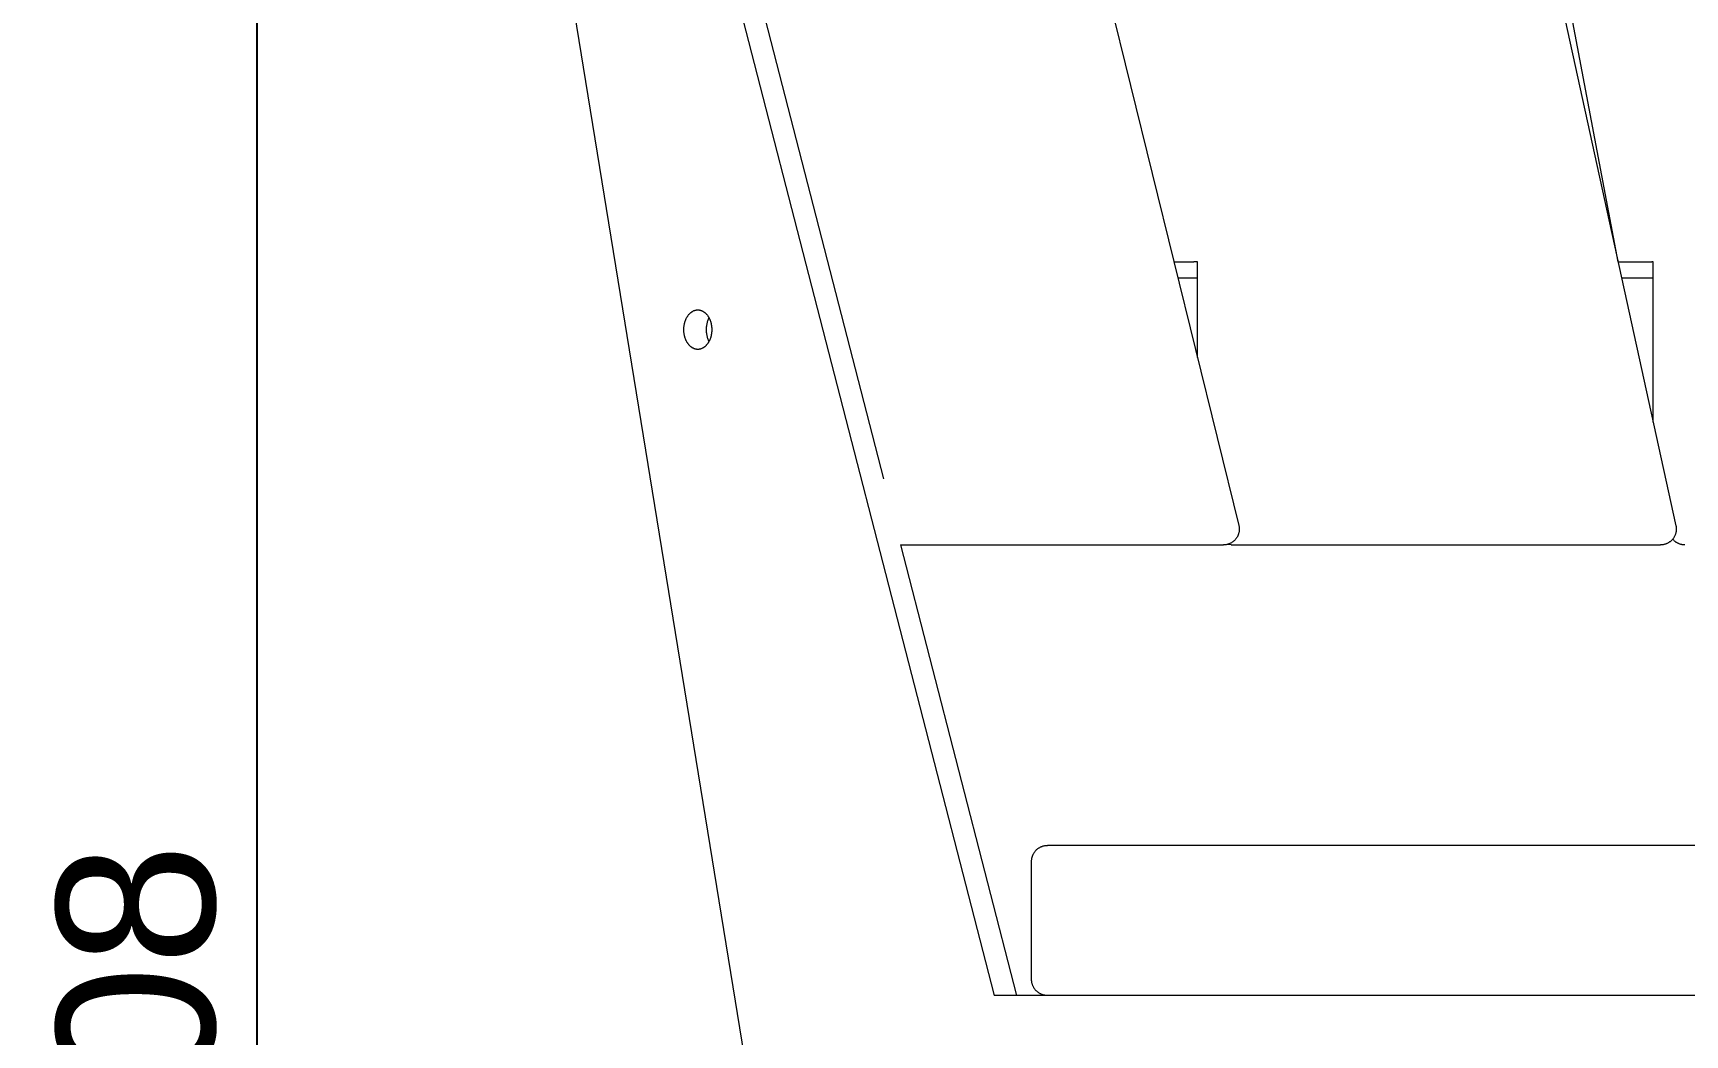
# Model space of a CAD drawing. Header units: millimetres. Extents: x -507 to 4570, y -12 to 3479.
# Drawn here: x -418 to 0.3, y 2971.8 to 3225.5 of the extents above; entities that cross this region are included whole.
import ezdxf

# ---------------------------------------------------------------- set-up
doc = ezdxf.new("R2010")
doc.units = ezdxf.units.MM
doc.layers.add('ZANO_R', color=7, linetype='Continuous', lineweight=0)
doc.layers.add('ZANO_W', color=1, linetype='Continuous', lineweight=0)
doc.styles.add('Arial', font='arial.ttf')
doc.styles.get("Standard").update_dxf_attribs({"font": 'ARIALUNI.TTF'})
doc.dimstyles.new('pl i ang', dxfattribs={"dimtxt": 50, "dimasz": 50, "dimexe": 1.25, "dimexo": 0.625, "dimgap": 10, "dimtad": 1, "dimtoh": 1, "dimtxsty": 'Standard', "dimcen": 2.5, "dimclrd": 1, "dimclre": 1, "dimclrt": 1, "dimadec": 0, "dimazin": 0, "dimtfac": 1, "dimtmove": 0, "dimatfit": 3, "dimfxl": 1, "dimarcsym": 1})

# ---------------------------------------------------------------- blocks, each defined once
blk = doc.blocks.new('*D394')
at = {"layer": 'ZANO_W', "color": 1, "lineweight": -2}
for p, q in [((-304.36, 3377.82), (-371.32, 3377.82)), ((-361.32, 3337.82), (-361.32, 2609.82)), ((-304.36, 2569.82), (-371.32, 2569.82))]:
    blk.add_line(p, q, dxfattribs=at)
at = {"layer": 'ZANO_W', "color": 1}
for points in [[(-354.65, 3337.82), (-367.99, 3337.82), (-361.32, 3377.82)], [(-367.99, 2609.82), (-354.65, 2609.82), (-361.32, 2569.82)]]:
    blk.add_solid(points, dxfattribs=at)
at = {"layer": 'ZANO_W', "color": 1, "insert": (-391.74, 2973.82), "char_height": 40, "attachment_point": 5, "rotation": 90, "style": 'Arial'}
blk.add_mtext('808', dxfattribs=at)

msp = doc.modelspace()

# ---------------------------------------------------------------- linework, layer by layer
at = {"layer": 'ZANO_R'}
for p, q in [((-174.62, 2577.82), (-304.03, 3372.93)), ((-275.86, 3375.19), (-174.62, 2981.82)), ((-270.21, 3375.19), (-202.64, 3112.64)), ((-180.2, 3374.78), (-112.7, 3100.87)), ((-61.98, 3374.68), (-2.03, 3100.77)), ((-16.61, 3167.59), (-40.38, 3293.21)), ((-129.14, 3167.59), (-124.07, 3167.59)), ((-123.16, 3167.59), (-124.07, 3167.59)), ((-123.16, 3143.34), (-123.16, 3167.59)), ((-16.66, 3167.59), (-8.13, 3167.59)), ((-7.78, 3167.59), (-8.13, 3167.59)), ((-7.78, 3127.03), (-7.78, 3167.59)), ((-128.16, 3163.59), (-123.16, 3163.59)), ((-15.78, 3163.59), (-7.78, 3163.59)), ((-252.42, 3153.58), (-252.36, 3153.68)), ((-252.36, 3153.68), (-252.3, 3153.78)), ((-252.3, 3153.78), (-252.24, 3153.87)), ((-252.24, 3153.87), (-252.18, 3153.97)), ((-252.18, 3153.97), (-252.11, 3154.06)), ((-252.11, 3154.06), (-252.04, 3154.15)), ((-252.04, 3154.15), (-251.98, 3154.23)), ((-251.98, 3154.23), (-251.91, 3154.31)), ((-251.91, 3154.31), (-251.83, 3154.39)), ((-251.83, 3154.39), (-251.76, 3154.47)), ((-251.76, 3154.47), (-251.69, 3154.54)), ((-251.69, 3154.54), (-251.61, 3154.62)), ((-251.61, 3154.62), (-251.54, 3154.68)), ((-251.54, 3154.68), (-251.46, 3154.75)), ((-251.46, 3154.75), (-251.38, 3154.81)), ((-251.38, 3154.81), (-251.3, 3154.87)), ((-251.3, 3154.87), (-251.22, 3154.93)), ((-251.22, 3154.93), (-251.14, 3154.98)), ((-251.14, 3154.98), (-251.06, 3155.03)), ((-251.06, 3155.03), (-250.98, 3155.08)), ((-250.98, 3155.08), (-250.9, 3155.12)), ((-250.9, 3155.12), (-250.81, 3155.17)), ((-250.81, 3155.17), (-250.73, 3155.2)), ((-250.73, 3155.2), (-250.65, 3155.24)), ((-250.65, 3155.24), (-250.57, 3155.27)), ((-250.57, 3155.27), (-250.48, 3155.3)), ((-250.48, 3155.3), (-250.4, 3155.32)), ((-250.4, 3155.32), (-250.32, 3155.35)), ((-250.32, 3155.35), (-250.24, 3155.37)), ((-250.24, 3155.37), (-250.16, 3155.39)), ((-250.16, 3155.39), (-250.08, 3155.4)), ((-250.08, 3155.4), (-249.99, 3155.41)), ((-249.99, 3155.41), (-249.91, 3155.42)), ((-249.91, 3155.42), (-249.83, 3155.43)), ((-249.83, 3155.43), (-249.76, 3155.43)), ((-249.76, 3155.43), (-249.68, 3155.43)), ((-249.68, 3155.43), (-249.6, 3155.43)), ((-249.6, 3155.43), (-249.52, 3155.43)), ((-249.52, 3155.43), (-249.44, 3155.42)), ((-249.44, 3155.42), (-249.36, 3155.41)), ((-249.36, 3155.41), (-249.28, 3155.4)), ((-249.28, 3155.4), (-249.2, 3155.39)), ((-249.2, 3155.39), (-249.12, 3155.37)), ((-249.12, 3155.37), (-249.03, 3155.35)), ((-249.03, 3155.35), (-248.95, 3155.32)), ((-248.95, 3155.32), (-248.87, 3155.3)), ((-248.87, 3155.3), (-248.79, 3155.27)), ((-248.79, 3155.27), (-248.7, 3155.24)), ((-248.7, 3155.24), (-248.62, 3155.2)), ((-248.62, 3155.2), (-248.54, 3155.17)), ((-248.54, 3155.17), (-248.46, 3155.12)), ((-248.46, 3155.12), (-248.38, 3155.08)), ((-248.38, 3155.08), (-248.29, 3155.03)), ((-248.29, 3155.03), (-248.21, 3154.98)), ((-248.21, 3154.98), (-248.13, 3154.93)), ((-248.13, 3154.93), (-248.05, 3154.87)), ((-248.05, 3154.87), (-247.97, 3154.81)), ((-247.97, 3154.81), (-247.9, 3154.75)), ((-247.9, 3154.75), (-247.82, 3154.68)), ((-247.82, 3154.68), (-247.74, 3154.62)), ((-247.74, 3154.62), (-247.67, 3154.54)), ((-247.67, 3154.54), (-247.59, 3154.47)), ((-247.59, 3154.47), (-247.52, 3154.39)), ((-247.52, 3154.39), (-247.45, 3154.31)), ((-247.45, 3154.31), (-247.38, 3154.23)), ((-247.38, 3154.23), (-247.31, 3154.15)), ((-247.31, 3154.15), (-247.24, 3154.06)), ((-247.24, 3154.06), (-247.18, 3153.97)), ((-247.18, 3153.97), (-247.11, 3153.87)), ((-247.11, 3153.87), (-247.05, 3153.78)), ((-247.05, 3153.78), (-246.99, 3153.68)), ((-246.99, 3153.68), (-246.93, 3153.58)), ((-253.21, 3150.65), (-253.2, 3150.88)), ((-253.21, 3150.43), (-253.21, 3150.65)), ((-253.21, 3150.21), (-253.21, 3150.43)), ((-253.2, 3149.98), (-253.21, 3150.21)), ((-253.2, 3150.88), (-253.18, 3151.11)), ((-253.18, 3149.75), (-253.2, 3149.98)), ((-253.18, 3151.11), (-253.15, 3151.34)), ((-253.15, 3149.52), (-253.18, 3149.75)), ((-253.15, 3151.34), (-253.12, 3151.57)), ((-253.12, 3149.29), (-253.15, 3149.52)), ((-253.12, 3151.57), (-253.1, 3151.69)), ((-253.1, 3151.69), (-253.08, 3151.81)), ((-253.08, 3151.81), (-253.05, 3151.92)), ((-253.05, 3151.92), (-253.02, 3152.04)), ((-253.02, 3152.04), (-253, 3152.16)), ((-253, 3152.16), (-252.96, 3152.27)), ((-252.96, 3152.27), (-252.93, 3152.39)), ((-252.93, 3152.39), (-252.9, 3152.5)), ((-252.9, 3152.5), (-252.86, 3152.62)), ((-252.86, 3152.62), (-252.82, 3152.73)), ((-252.82, 3152.73), (-252.78, 3152.84)), ((-252.78, 3152.84), (-252.73, 3152.95)), ((-252.73, 3152.95), (-252.68, 3153.06)), ((-252.68, 3153.06), (-252.64, 3153.17)), ((-252.64, 3153.17), (-252.59, 3153.27)), ((-252.59, 3153.27), (-252.53, 3153.38)), ((-252.53, 3153.38), (-252.48, 3153.48)), ((-252.48, 3153.48), (-252.42, 3153.58)), ((-247.55, 3150.65), (-247.56, 3150.43)), ((-247.56, 3150.43), (-247.55, 3150.21)), ((-247.54, 3150.88), (-247.55, 3150.65)), ((-247.55, 3150.21), (-247.54, 3149.99)), ((-247.53, 3151.1), (-247.54, 3150.88)), ((-247.54, 3149.99), (-247.53, 3149.77)), ((-247.5, 3151.32), (-247.53, 3151.1)), ((-247.53, 3149.77), (-247.5, 3149.54)), ((-247.47, 3151.54), (-247.5, 3151.32)), ((-247.5, 3149.54), (-247.47, 3149.32)), ((-247.43, 3151.76), (-247.47, 3151.54)), ((-247.38, 3151.97), (-247.43, 3151.76)), ((-247.33, 3152.19), (-247.38, 3151.97)), ((-247.27, 3152.4), (-247.33, 3152.19)), ((-247.2, 3152.61), (-247.27, 3152.4)), ((-247.12, 3152.82), (-247.2, 3152.61)), ((-247.04, 3153.03), (-247.12, 3152.82)), ((-246.95, 3153.23), (-247.04, 3153.03)), ((-246.85, 3153.43), (-246.95, 3153.23)), ((-246.93, 3153.58), (-246.88, 3153.48)), ((-246.88, 3153.48), (-246.82, 3153.38)), ((-246.82, 3153.38), (-246.77, 3153.27)), ((-246.77, 3153.27), (-246.72, 3153.17)), ((-246.72, 3153.17), (-246.67, 3153.06)), ((-246.67, 3153.06), (-246.62, 3152.95)), ((-246.62, 3152.95), (-246.58, 3152.84)), ((-246.58, 3152.84), (-246.54, 3152.73)), ((-246.54, 3152.73), (-246.5, 3152.62)), ((-246.5, 3152.62), (-246.46, 3152.5)), ((-246.46, 3152.5), (-246.42, 3152.39)), ((-246.42, 3152.39), (-246.39, 3152.27)), ((-246.39, 3152.27), (-246.36, 3152.16)), ((-246.36, 3152.16), (-246.33, 3152.04)), ((-246.33, 3152.04), (-246.3, 3151.92)), ((-246.3, 3151.92), (-246.28, 3151.81)), ((-246.28, 3151.81), (-246.26, 3151.69)), ((-246.26, 3151.69), (-246.24, 3151.57)), ((-246.24, 3151.57), (-246.2, 3151.34)), ((-246.2, 3149.52), (-246.24, 3149.29)), ((-246.2, 3151.34), (-246.17, 3151.11)), ((-246.17, 3149.75), (-246.2, 3149.52)), ((-246.17, 3151.11), (-246.16, 3150.88)), ((-246.16, 3149.98), (-246.17, 3149.75)), ((-246.16, 3150.88), (-246.15, 3150.65)), ((-246.15, 3150.21), (-246.16, 3149.98)), ((-246.15, 3150.65), (-246.14, 3150.43)), ((-246.14, 3150.43), (-246.15, 3150.21)), ((-253.1, 3149.17), (-253.12, 3149.29)), ((-253.08, 3149.06), (-253.1, 3149.17)), ((-253.05, 3148.94), (-253.08, 3149.06)), ((-253.02, 3148.82), (-253.05, 3148.94)), ((-253, 3148.71), (-253.02, 3148.82)), ((-252.96, 3148.59), (-253, 3148.71)), ((-252.93, 3148.48), (-252.96, 3148.59)), ((-252.9, 3148.36), (-252.93, 3148.48)), ((-252.86, 3148.25), (-252.9, 3148.36)), ((-252.82, 3148.13), (-252.86, 3148.25)), ((-252.78, 3148.02), (-252.82, 3148.13)), ((-252.73, 3147.91), (-252.78, 3148.02)), ((-252.68, 3147.8), (-252.73, 3147.91)), ((-252.64, 3147.7), (-252.68, 3147.8)), ((-252.59, 3147.59), (-252.64, 3147.7)), ((-252.53, 3147.48), (-252.59, 3147.59)), ((-252.48, 3147.38), (-252.53, 3147.48)), ((-252.42, 3147.28), (-252.48, 3147.38)), ((-252.36, 3147.18), (-252.42, 3147.28)), ((-252.3, 3147.08), (-252.36, 3147.18)), ((-252.24, 3146.99), (-252.3, 3147.08)), ((-252.18, 3146.9), (-252.24, 3146.99)), ((-252.11, 3146.81), (-252.18, 3146.9)), ((-252.04, 3146.72), (-252.11, 3146.81)), ((-251.98, 3146.63), (-252.04, 3146.72)), ((-251.91, 3146.55), (-251.98, 3146.63)), ((-251.83, 3146.47), (-251.91, 3146.55)), ((-251.76, 3146.39), (-251.83, 3146.47)), ((-251.69, 3146.32), (-251.76, 3146.39)), ((-251.61, 3146.25), (-251.69, 3146.32)), ((-251.54, 3146.18), (-251.61, 3146.25)), ((-251.46, 3146.11), (-251.54, 3146.18)), ((-251.38, 3146.05), (-251.46, 3146.11)), ((-251.3, 3145.99), (-251.38, 3146.05)), ((-251.22, 3145.93), (-251.3, 3145.99)), ((-251.14, 3145.88), (-251.22, 3145.93)), ((-251.06, 3145.83), (-251.14, 3145.88)), ((-250.98, 3145.78), (-251.06, 3145.83)), ((-250.9, 3145.74), (-250.98, 3145.78)), ((-250.81, 3145.7), (-250.9, 3145.74)), ((-250.73, 3145.66), (-250.81, 3145.7)), ((-250.65, 3145.62), (-250.73, 3145.66)), ((-250.57, 3145.59), (-250.65, 3145.62)), ((-250.48, 3145.56), (-250.57, 3145.59)), ((-250.4, 3145.54), (-250.48, 3145.56)), ((-250.32, 3145.51), (-250.4, 3145.54)), ((-250.24, 3145.49), (-250.32, 3145.51)), ((-250.16, 3145.48), (-250.24, 3145.49)), ((-250.08, 3145.46), (-250.16, 3145.48)), ((-249.99, 3145.45), (-250.08, 3145.46)), ((-249.91, 3145.44), (-249.99, 3145.45)), ((-249.83, 3145.44), (-249.91, 3145.44)), ((-249.76, 3145.43), (-249.83, 3145.44)), ((-249.68, 3145.43), (-249.76, 3145.43)), ((-249.6, 3145.43), (-249.68, 3145.43)), ((-249.52, 3145.44), (-249.6, 3145.43)), ((-249.44, 3145.44), (-249.52, 3145.44)), ((-249.36, 3145.45), (-249.44, 3145.44)), ((-249.28, 3145.46), (-249.36, 3145.45)), ((-249.2, 3145.48), (-249.28, 3145.46)), ((-249.12, 3145.49), (-249.2, 3145.48)), ((-249.03, 3145.51), (-249.12, 3145.49)), ((-248.95, 3145.54), (-249.03, 3145.51)), ((-248.87, 3145.56), (-248.95, 3145.54)), ((-248.79, 3145.59), (-248.87, 3145.56)), ((-248.7, 3145.62), (-248.79, 3145.59)), ((-248.62, 3145.66), (-248.7, 3145.62)), ((-248.54, 3145.7), (-248.62, 3145.66)), ((-248.46, 3145.74), (-248.54, 3145.7)), ((-248.38, 3145.78), (-248.46, 3145.74)), ((-248.29, 3145.83), (-248.38, 3145.78)), ((-248.21, 3145.88), (-248.29, 3145.83)), ((-248.13, 3145.93), (-248.21, 3145.88)), ((-248.05, 3145.99), (-248.13, 3145.93)), ((-247.97, 3146.05), (-248.05, 3145.99)), ((-247.9, 3146.11), (-247.97, 3146.05)), ((-247.82, 3146.18), (-247.9, 3146.11)), ((-247.74, 3146.25), (-247.82, 3146.18)), ((-247.67, 3146.32), (-247.74, 3146.25)), ((-247.59, 3146.39), (-247.67, 3146.32)), ((-247.52, 3146.47), (-247.59, 3146.39)), ((-247.45, 3146.55), (-247.52, 3146.47)), ((-247.47, 3149.32), (-247.43, 3149.11)), ((-247.38, 3146.63), (-247.45, 3146.55)), ((-247.43, 3149.11), (-247.38, 3148.89)), ((-247.38, 3148.89), (-247.33, 3148.67)), ((-247.31, 3146.72), (-247.38, 3146.63)), ((-247.33, 3148.67), (-247.27, 3148.46)), ((-247.24, 3146.81), (-247.31, 3146.72)), ((-247.27, 3148.46), (-247.2, 3148.25)), ((-247.18, 3146.9), (-247.24, 3146.81)), ((-247.2, 3148.25), (-247.12, 3148.04)), ((-247.11, 3146.99), (-247.18, 3146.9)), ((-247.12, 3148.04), (-247.04, 3147.83)), ((-247.05, 3147.08), (-247.11, 3146.99)), ((-246.99, 3147.18), (-247.05, 3147.08)), ((-247.04, 3147.83), (-246.95, 3147.63)), ((-246.93, 3147.28), (-246.99, 3147.18)), ((-246.95, 3147.63), (-246.85, 3147.43)), ((-246.88, 3147.38), (-246.93, 3147.28)), ((-246.82, 3147.48), (-246.88, 3147.38)), ((-246.77, 3147.59), (-246.82, 3147.48)), ((-246.72, 3147.7), (-246.77, 3147.59)), ((-246.67, 3147.8), (-246.72, 3147.7)), ((-246.62, 3147.91), (-246.67, 3147.8)), ((-246.58, 3148.02), (-246.62, 3147.91)), ((-246.54, 3148.13), (-246.58, 3148.02)), ((-246.5, 3148.25), (-246.54, 3148.13)), ((-246.46, 3148.36), (-246.5, 3148.25)), ((-246.42, 3148.48), (-246.46, 3148.36)), ((-246.39, 3148.59), (-246.42, 3148.48)), ((-246.36, 3148.71), (-246.39, 3148.59)), ((-246.33, 3148.82), (-246.36, 3148.71)), ((-246.3, 3148.94), (-246.33, 3148.82)), ((-246.28, 3149.06), (-246.3, 3148.94)), ((-246.26, 3149.17), (-246.28, 3149.06)), ((-246.24, 3149.29), (-246.26, 3149.17)), ((-112.7, 3100.87), (-112.67, 3100.74)), ((-112.67, 3100.74), (-112.64, 3100.6)), ((-112.64, 3100.6), (-112.62, 3100.46)), ((-112.62, 3099.35), (-112.64, 3099.21)), ((-112.62, 3100.46), (-112.6, 3100.33)), ((-112.61, 3099.49), (-112.62, 3099.35)), ((-112.59, 3099.63), (-112.61, 3099.49)), ((-112.6, 3100.33), (-112.59, 3100.19)), ((-112.59, 3100.19), (-112.58, 3100.05)), ((-112.58, 3099.91), (-112.59, 3099.77)), ((-112.59, 3099.77), (-112.59, 3099.63)), ((-112.58, 3100.05), (-112.58, 3099.91)), ((-2.03, 3100.77), (-2, 3100.64)), ((-1.99, 3099.27), (-2.01, 3099.14)), ((-2, 3100.64), (-1.98, 3100.5)), ((-1.97, 3099.41), (-1.99, 3099.27)), ((-1.98, 3100.5), (-1.96, 3100.37)), ((-1.95, 3099.54), (-1.97, 3099.41)), ((-1.96, 3100.37), (-1.95, 3100.23)), ((-1.95, 3100.23), (-1.94, 3100.09)), ((-1.94, 3099.68), (-1.95, 3099.54)), ((-1.94, 3100.09), (-1.94, 3099.95)), ((-1.94, 3099.95), (-1.94, 3099.82)), ((-1.94, 3099.82), (-1.94, 3099.68)), ((-198.33, 3095.92), (-116.58, 3095.92)), ((-198.33, 3095.92), (-168.97, 2981.82)), ((-116.44, 3095.92), (-116.58, 3095.92)), ((-116.3, 3095.93), (-116.44, 3095.92)), ((-116.16, 3095.94), (-116.3, 3095.93)), ((-116.03, 3095.96), (-116.16, 3095.94)), ((-115.89, 3095.98), (-116.03, 3095.96)), ((-115.75, 3096), (-115.89, 3095.98)), ((-115.62, 3096.04), (-115.75, 3096)), ((-115.48, 3096.07), (-115.62, 3096.04)), ((-114.62, 3095.92), (-115.6, 3096.04)), ((-115.35, 3096.11), (-115.48, 3096.07)), ((-115.22, 3096.16), (-115.35, 3096.11)), ((-115.09, 3096.21), (-115.22, 3096.16)), ((-114.96, 3096.26), (-115.09, 3096.21)), ((-114.83, 3096.32), (-114.96, 3096.26)), ((-114.71, 3096.38), (-114.83, 3096.32)), ((-114.59, 3096.45), (-114.71, 3096.38)), ((-114.62, 3095.92), (-95.42, 3095.92)), ((-114.47, 3096.52), (-114.59, 3096.45)), ((-114.35, 3096.6), (-114.47, 3096.52)), ((-114.23, 3096.68), (-114.35, 3096.6)), ((-114.12, 3096.76), (-114.23, 3096.68)), ((-114.01, 3096.85), (-114.12, 3096.76)), ((-113.91, 3096.94), (-114.01, 3096.85)), ((-113.81, 3097.04), (-113.91, 3096.94)), ((-113.71, 3097.13), (-113.81, 3097.04)), ((-113.61, 3097.24), (-113.71, 3097.13)), ((-113.52, 3097.34), (-113.61, 3097.24)), ((-113.43, 3097.45), (-113.52, 3097.34)), ((-113.35, 3097.56), (-113.43, 3097.45)), ((-113.27, 3097.68), (-113.35, 3097.56)), ((-113.19, 3097.79), (-113.27, 3097.68)), ((-113.12, 3097.91), (-113.19, 3097.79)), ((-113.05, 3098.03), (-113.12, 3097.91)), ((-112.99, 3098.16), (-113.05, 3098.03)), ((-112.93, 3098.28), (-112.99, 3098.16)), ((-112.88, 3098.41), (-112.93, 3098.28)), ((-112.83, 3098.54), (-112.88, 3098.41)), ((-112.78, 3098.67), (-112.83, 3098.54)), ((-112.74, 3098.81), (-112.78, 3098.67)), ((-112.7, 3098.94), (-112.74, 3098.81)), ((-112.67, 3099.08), (-112.7, 3098.94)), ((-112.64, 3099.21), (-112.67, 3099.08)), ((-95.42, 3095.92), (-5.94, 3095.92)), ((-5.8, 3095.92), (-5.94, 3095.92)), ((-5.66, 3095.93), (-5.8, 3095.92)), ((-5.53, 3095.94), (-5.66, 3095.93)), ((-5.39, 3095.95), (-5.53, 3095.94)), ((-5.25, 3095.98), (-5.39, 3095.95)), ((-5.12, 3096), (-5.25, 3095.98)), ((-4.98, 3096.03), (-5.12, 3096)), ((-4.85, 3096.07), (-4.98, 3096.03)), ((-4.72, 3096.11), (-4.85, 3096.07)), ((-4.59, 3096.15), (-4.72, 3096.11)), ((-4.46, 3096.2), (-4.59, 3096.15)), ((-4.33, 3096.25), (-4.46, 3096.2)), ((-4.21, 3096.31), (-4.33, 3096.25)), ((-4.09, 3096.37), (-4.21, 3096.31)), ((-3.97, 3096.44), (-4.09, 3096.37)), ((-3.85, 3096.51), (-3.97, 3096.44)), ((-3.73, 3096.58), (-3.85, 3096.51)), ((-3.62, 3096.66), (-3.73, 3096.58)), ((-3.51, 3096.74), (-3.62, 3096.66)), ((-3.4, 3096.82), (-3.51, 3096.74)), ((-3.3, 3096.91), (-3.4, 3096.82)), ((-3.19, 3097.01), (-3.3, 3096.91)), ((-3.1, 3097.1), (-3.19, 3097.01)), ((-3, 3097.2), (-3.1, 3097.1)), ((-2.91, 3097.3), (-3, 3097.2)), ((-2.82, 3097.41), (-2.91, 3097.3)), ((-2.75, 3097.28), (-2.84, 3097.39)), ((-2.74, 3097.52), (-2.82, 3097.41)), ((-2.66, 3097.18), (-2.75, 3097.28)), ((-2.66, 3097.63), (-2.74, 3097.52)), ((-2.58, 3097.74), (-2.66, 3097.63)), ((-2.56, 3097.08), (-2.66, 3097.18)), ((-2.51, 3097.86), (-2.58, 3097.74)), ((-2.47, 3096.99), (-2.56, 3097.08)), ((-2.44, 3097.98), (-2.51, 3097.86)), ((-2.36, 3096.9), (-2.47, 3096.99)), ((-2.37, 3098.1), (-2.44, 3097.98)), ((-2.31, 3098.22), (-2.37, 3098.1)), ((-2.26, 3096.81), (-2.36, 3096.9)), ((-2.26, 3098.35), (-2.31, 3098.22)), ((-2.21, 3098.48), (-2.26, 3098.35)), ((-2.15, 3096.73), (-2.26, 3096.81)), ((-2.16, 3098.61), (-2.21, 3098.48)), ((-2.12, 3098.74), (-2.16, 3098.61)), ((-2.04, 3096.65), (-2.15, 3096.73)), ((-2.08, 3098.87), (-2.12, 3098.74)), ((-2.04, 3099), (-2.08, 3098.87)), ((-2.01, 3099.14), (-2.04, 3099)), ((-1.93, 3096.57), (-2.04, 3096.65)), ((-1.81, 3096.5), (-1.93, 3096.57)), ((-1.7, 3096.43), (-1.81, 3096.5)), ((-1.58, 3096.36), (-1.7, 3096.43)), ((-1.45, 3096.3), (-1.58, 3096.36)), ((-1.33, 3096.25), (-1.45, 3096.3)), ((-1.2, 3096.19), (-1.33, 3096.25)), ((-1.08, 3096.15), (-1.2, 3096.19)), ((-0.95, 3096.1), (-1.08, 3096.15)), ((-0.82, 3096.06), (-0.95, 3096.1)), ((-0.69, 3096.03), (-0.82, 3096.06)), ((-0.55, 3096), (-0.69, 3096.03)), ((-0.42, 3095.98), (-0.55, 3096)), ((-0.28, 3095.95), (-0.42, 3095.98)), ((-0.15, 3095.94), (-0.28, 3095.95)), ((-0.01, 3095.93), (-0.15, 3095.94)), ((0.12, 3095.92), (-0.01, 3095.93)), ((0.26, 3095.92), (0.12, 3095.92)), ((-161.84, 3019.77), (-161.7, 3019.79)), ((-161.7, 3019.79), (-161.56, 3019.8)), ((-161.56, 3019.8), (-161.43, 3019.82)), ((-161.43, 3019.82), (-161.29, 3019.82)), ((-161.29, 3019.82), (-161.16, 3019.82)), ((151.68, 3019.82), (-161.16, 3019.82)), ((-165.16, 3015.82), (-165.15, 3015.96)), ((-165.16, 2985.82), (-165.16, 3015.82)), ((-165.15, 3016.1), (-165.13, 3016.23)), ((-165.15, 3015.96), (-165.15, 3016.1)), ((-165.13, 3016.23), (-165.12, 3016.37)), ((-165.12, 3016.37), (-165.1, 3016.5)), ((-165.1, 3016.5), (-165.07, 3016.64)), ((-165.07, 3016.64), (-165.04, 3016.77)), ((-165.04, 3016.77), (-165.01, 3016.9)), ((-165.01, 3016.9), (-164.97, 3017.03)), ((-164.97, 3017.03), (-164.92, 3017.16)), ((-164.92, 3017.16), (-164.88, 3017.29)), ((-164.88, 3017.29), (-164.82, 3017.42)), ((-164.82, 3017.42), (-164.77, 3017.54)), ((-164.77, 3017.54), (-164.71, 3017.67)), ((-164.71, 3017.67), (-164.64, 3017.79)), ((-164.64, 3017.79), (-164.57, 3017.9)), ((-164.57, 3017.9), (-164.5, 3018.02)), ((-164.5, 3018.02), (-164.42, 3018.13)), ((-164.42, 3018.13), (-164.34, 3018.24)), ((-164.34, 3018.24), (-164.26, 3018.35)), ((-164.26, 3018.35), (-164.17, 3018.45)), ((-164.17, 3018.45), (-164.08, 3018.56)), ((-164.08, 3018.56), (-163.98, 3018.65)), ((-163.98, 3018.65), (-163.89, 3018.75)), ((-163.89, 3018.75), (-163.78, 3018.84)), ((-163.78, 3018.84), (-163.68, 3018.93)), ((-163.68, 3018.93), (-163.57, 3019.01)), ((-163.57, 3019.01), (-163.46, 3019.09)), ((-163.46, 3019.09), (-163.35, 3019.17)), ((-163.35, 3019.17), (-163.23, 3019.24)), ((-163.23, 3019.24), (-163.12, 3019.31)), ((-163.12, 3019.31), (-163, 3019.38)), ((-163, 3019.38), (-162.87, 3019.44)), ((-162.87, 3019.44), (-162.75, 3019.49)), ((-162.75, 3019.49), (-162.62, 3019.55)), ((-162.62, 3019.55), (-162.5, 3019.59)), ((-162.5, 3019.59), (-162.37, 3019.64)), ((-162.37, 3019.64), (-162.23, 3019.68)), ((-162.23, 3019.68), (-162.1, 3019.71)), ((-162.1, 3019.71), (-161.97, 3019.74)), ((-161.97, 3019.74), (-161.84, 3019.77)), ((-165.15, 2985.69), (-165.16, 2985.82)), ((-165.15, 2985.55), (-165.15, 2985.69)), ((-165.13, 2985.41), (-165.15, 2985.55)), ((-165.12, 2985.28), (-165.13, 2985.41)), ((-165.1, 2985.14), (-165.12, 2985.28)), ((-165.07, 2985.01), (-165.1, 2985.14)), ((-165.04, 2984.88), (-165.07, 2985.01)), ((-165.01, 2984.74), (-165.04, 2984.88)), ((-164.97, 2984.61), (-165.01, 2984.74)), ((-164.92, 2984.48), (-164.97, 2984.61)), ((-164.88, 2984.35), (-164.92, 2984.48)), ((-164.82, 2984.23), (-164.88, 2984.35)), ((-164.77, 2984.1), (-164.82, 2984.23)), ((-164.7, 2983.98), (-164.77, 2984.1)), ((-164.64, 2983.86), (-164.7, 2983.98)), ((-164.57, 2983.74), (-164.64, 2983.86)), ((-164.5, 2983.63), (-164.57, 2983.74)), ((-164.42, 2983.51), (-164.5, 2983.63)), ((-164.34, 2983.4), (-164.42, 2983.51)), ((-164.25, 2983.29), (-164.34, 2983.4)), ((-164.16, 2983.19), (-164.25, 2983.29)), ((-164.07, 2983.09), (-164.16, 2983.19)), ((-163.98, 2982.99), (-164.07, 2983.09)), ((-163.88, 2982.89), (-163.98, 2982.99)), ((-163.78, 2982.8), (-163.88, 2982.89)), ((-163.67, 2982.72), (-163.78, 2982.8)), ((-163.56, 2982.63), (-163.67, 2982.72)), ((-163.45, 2982.55), (-163.56, 2982.63)), ((-163.34, 2982.47), (-163.45, 2982.55)), ((-163.22, 2982.4), (-163.34, 2982.47)), ((-163.11, 2982.33), (-163.22, 2982.4)), ((-162.98, 2982.27), (-163.11, 2982.33)), ((-162.86, 2982.21), (-162.98, 2982.27)), ((-162.74, 2982.15), (-162.86, 2982.21)), ((-162.61, 2982.1), (-162.74, 2982.15)), ((136.5, 2981.82), (-174.62, 2981.82)), ((-162.48, 2982.05), (-162.61, 2982.1)), ((-162.35, 2982.01), (-162.48, 2982.05)), ((-162.22, 2981.97), (-162.35, 2982.01)), ((-162.09, 2981.93), (-162.22, 2981.97)), ((-161.95, 2981.91), (-162.09, 2981.93)), ((-161.82, 2981.88), (-161.95, 2981.91)), ((-161.68, 2981.86), (-161.82, 2981.88)), ((-161.55, 2981.84), (-161.68, 2981.86)), ((-161.41, 2981.83), (-161.55, 2981.84)), ((-161.27, 2981.83), (-161.41, 2981.83))]:
    msp.add_line(p, q, dxfattribs=at)

# ---------------------------------------------------------------- dimensions: what is measured, and where the dimension line sits
at = {"layer": 'ZANO_W'}
dim = msp.add_linear_dim(base=(-361.32, 2569.82), p1=(-294.36, 3377.82), p2=(-294.36, 2569.82), angle=90, dimstyle='pl i ang', override={"dimtxt": 40, "dimasz": 40, "dimexe": 10, "dimexo": 10, "dimtoh": 0, "dimdec": 0, "dimtxsty": 'Arial', "dimtdec": 0, "dimtmove": 1}, dxfattribs=at)
dim.commit()
dim.dimension.update_dxf_attribs({"geometry": '*D394', "text_midpoint": (-391.74, 2973.82)})

doc.saveas('drawing.dxf')
